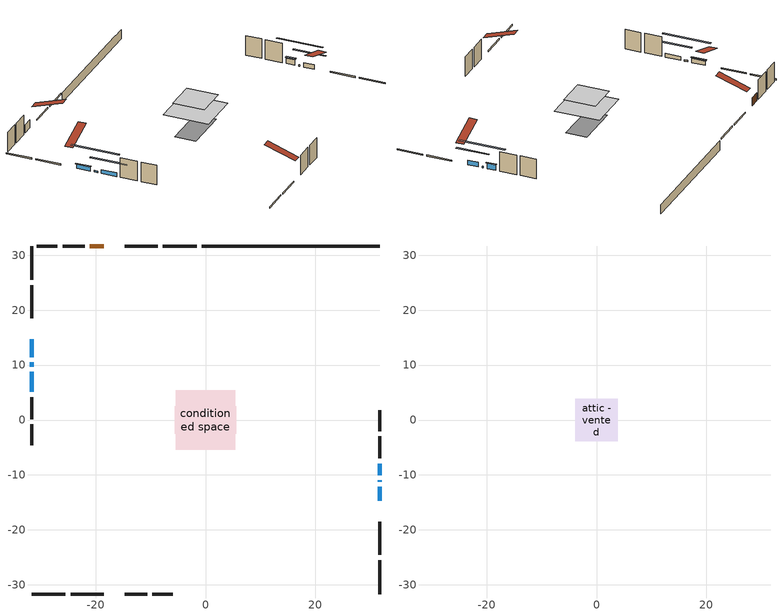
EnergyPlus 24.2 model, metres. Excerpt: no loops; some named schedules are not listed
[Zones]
conditioned space
 floor adiabatic (AdiabaticFloorConstruction): -5.41,-5.41 -5.41,5.41 5.41,5.41 5.41,-5.41 z3.54
 floor foundation (Slab1 construction): -5.56,-2.51 -5.56,2.51 5.56,2.51 5.56,-2.51 z-1.19
 wall outside (RimJoist1 construction): -1.57,31.67 -7.74,31.67 / -31.67,-31.67 -25.5,-31.67 / -31.67,31.67 -31.67,25.5 / 31.67,-31.67 31.67,-25.5 z1.1:1.4
 wall outside (RimJoist2 construction): -8.67,31.67 -14.73,31.67 / -24.57,-31.67 -18.51,-31.67 / -31.67,24.57 -31.67,18.51 / 31.67,-24.57 31.67,-18.51 z1.1:1.4
 wall outside (AdiabaticWallConstruction 1): -18.55,31.67 -21.04,31.67 z1.1:3.13
 wall outside (AdiabaticWallConstruction): 31.67,-14.69 31.67,-12.15 z1.1:2.2; -31.67,14.69 -31.67,11.44 z1.1:2.16; 31.67,-11.23 31.67,-10.94 / -31.67,10.51 -31.67,9.68 z1.1:1.46; -31.67,8.75 -31.67,5.11 z1.1:2.05; 31.67,-10.02 31.67,-7.94 z1.1:2.45
 wall outside (Wall1 construction): -21.97,31.67 -26.01,31.67 / -14.69,-31.67 -10.65,-31.67 / -31.67,4.18 -31.67,0.14 / 31.67,-7.01 31.67,-2.96 z1.1:5.98
 wall outside (Wall2 construction): -26.94,31.67 -30.74,31.67 / -9.72,-31.67 -5.92,-31.67 / -31.67,-0.79 -31.67,-4.59 / 31.67,-2.03 31.67,1.76 z1.1:5.98
 wall foundation (FoundationWall1 construction): -0.64,31.67,-1.19 -0.64,31.67,1.1 28.44,31.67,1.1 28.44,31.67,0.98 31.67,31.67,0.98 31.67,31.67,-1.19
 window (WindowConstruction): 31.67,-14.69 31.67,-12.15 z1.1:2.2
 window (WindowConstruction 3): -31.67,14.69 -31.67,11.44 z1.1:2.16
 window (WindowConstruction 4): 31.67,-11.22 31.67,-10.94 z1.1:1.46
 window (WindowConstruction 5): -31.67,10.51 -31.67,9.68 z1.1:1.46
 window (WindowConstruction 1): -31.67,8.75 -31.67,5.11 z1.1:2.05
 window (WindowConstruction 2): 31.67,-10.02 31.67,-7.94 z1.1:2.45
 door (Door): -18.55,31.67 -21.04,31.67 z1.1:3.13
 ceiling adiabatic (AdiabaticFloorConstruction): 5.41,-5.41 5.41,5.41 -5.41,5.41 -5.41,-5.41 z3.54
attic - vented
 floor to conditioned space (Floor1 construction Reversed): -3.82,-3.82 -3.82,3.82 3.82,3.82 3.82,-3.82 z5.98
 roof outside (Roof1 construction): -17.62,31.67,5.98 -17.62,24.22,8.46 -15.66,24.22,8.46 -15.66,31.67,5.98; -15.62,-31.67,5.98 -15.62,-24.22,8.46 -17.58,-24.22,8.46 -17.58,-31.67,5.98; -31.67,15.62,5.98 -24.22,15.62,8.46 -24.22,17.58,8.46 -31.67,17.58,5.98; 31.67,-15.62,5.98 24.22,-15.62,8.46 24.22,-17.58,8.46 31.67,-17.58,5.98
shading: 31.67,-9.51 31.67,-17.33 32.08,-17.33 32.08,-9.51 z4.84; -31.67,11.24 -31.67,14.89 -32.08,14.89 -32.08,11.24 z2.36; 31.67,-5.57 31.67,-16.6 32.08,-16.6 32.08,-5.57 z6.84; -31.67,4.3 -31.67,15.89 -32.08,15.89 -32.08,4.3 z6.84; -31.67,2.47 -31.67,11.39 -32.08,11.39 -32.08,2.47 z4.69; 31.67,-7.74 31.67,-10.22 32.08,-10.22 32.08,-7.74 z2.65
[Building]
Building 1: Terrain=Suburbs
[Site:Location]
Toronto Intl AP_ON: Latitude {deg}=43.68; Longitude {deg}=-79.63; Time Zone {hr}=-5; Elevation {m}=173; Keep Site Location Information=Yes
[Site:GroundTemperature:Shallow]
4.59119, 2.66285, 2.50842, 3.42352, 7.09712, 10.7536, 13.9236, 15.9317, 16.1023, 14.4691, 11.3799, 7.83558
[Site:WaterMainsTemperature]
Calculation Method=Schedule; Temperature Schedule=mains temperature schedule
[Material] Roughness=Rough; Thermal Absorptance=0.9
Name | Thickness {m} | Conductivity {W/m-K} | Density {kg/m3} | Specific Heat {J/kg-K} | Solar Absorptance | Visible Absorptance
asphalt or fiberglass shingles | 0.00635 | 0.162714 | 1121.4 | 1465.45 | 0.4 | 0.4
ceiling loosefill ins | 0.169333 | 0.0480833 | 16.02 | 1046.75 | 0.7 | 0.7
ceiling stud and cavity | 0.1397 | 0.144249 | 65.682 | 1177.47 | 0.7 | 0.7
concrete 4.0 in. | 0.1016 | 1.803125 | 2242.8 | 837.4 | 0.7 | 0.7
concrete 8.0 in. | 0.2032 | 1.803125 | 2242.8 | 837.4 | 0.7 | 0.7
door material | 0.04445 | 0.053851 | 512.64 | 1214.23 | 0.7 | 0.7
exterior vertical ins | 0.0454343 | 0.029427 | 32.04 | 1214.23 | 0.7 | 0.7
floor covering | 0.0127 | 0.0433444 | 54.468 | 1339.84 | 0.6 | 0.6
floor rigid ins; wall rigid ins 1 | 0.512978 | 0.029427 | 32.04 | 1214.23 | 0.7 | 0.7
floor stud and cavity | 0.1397 | 1.75129 | 37.0049 | 1207.88 | 0.7 | 0.7
furniture material conditioned space 1 | 0.1524 | 0.115458 | 640.8 | 1214.23 | 0.6 | 0.6
gypsum board | 0.0127 | 0.160291 | 801 | 837.4 | 0.6 | 0.6
gypsum board 1 | 0.0127 | 0.160291 | 801 | 837.4 | 0.7 | 0.7
osb sheathing 0.5 in. | 0.0127 | 0.115458 | 512.64 | 1214.23 | 0.7 | 0.7
osb sheathing 0.75 in. | 0.01905 | 0.115458 | 512.64 | 1214.23 | 0.7 | 0.7
osb sheathing 2.0 in. | 0.0508 | 0.115458 | 512.64 | 1214.23 | 0.7 | 0.7
rim joist rigid ins; wall rigid ins | 0.051816 | 0.029427 | 32.04 | 1214.23 | 0.7 | 0.7
rim joist stud and cavity | 0.0508 | 0.0406006 | 125.044 | 1163.47 | 0.6 | 0.6
rim joist stud and cavity 1 | 0.0508 | 0.034693 | 125.044 | 1163.47 | 0.6 | 0.6
wall stud and cavity | 0.1397 | 0.157107 | 139.0536 | 1170.24 | 0.7 | 0.7
wall stud and cavity 1 | 0.1397 | 0.211572 | 139.0536 | 1170.24 | 0.7 | 0.7
wall stud and cavity 2 | 0.0889 | 0.380278 | 52.3479 | 1209.89 | 0.7 | 0.7
wall stud and cavity 3 | 0.0889 | 0.391764 | 83.0341 | 1211.67 | 0.7 | 0.7
wood siding | 0.0254 | 0.102417 | 544.68 | 1172.36 | 0.4 | 0.4
wood siding 1; wood siding 2; wood siding 3 | 0.0254 | 0.102417 | 544.68 | 1172.36 | 0.7 | 0.7
[WindowMaterial:SimpleGlazingSystem]
Name | U-Factor {W/m2-K} | Solar Heat Gain Coefficient
WindowMaterial | 2.94518 | 0.64
WindowMaterial 1 | 2.96278 | 0.62
WindowMaterial 2 | 2.9236 | 0.66
WindowMaterial 3 | 2.949721 | 0.64
WindowMaterial 4 | 3.07407 | 0.43
[Construction]
AdiabaticFloorConstruction: floor stud and cavity, floor rigid ins, osb sheathing 0.75 in., floor covering
AdiabaticWallConstruction: wood siding 2, wall rigid ins 1, wall stud and cavity 2, gypsum board
AdiabaticWallConstruction 1: wood siding 3, wall rigid ins 1, wall stud and cavity 2, gypsum board
Door: door material
Floor1 construction Reversed: gypsum board, ceiling stud and cavity, ceiling loosefill ins
FoundationWall1 construction: concrete 8.0 in., gypsum board 1
furniture construction conditioned space 1: furniture material conditioned space 1
PartitionWallConstruction: gypsum board, wall stud and cavity 3, gypsum board
RimJoist1 construction: wood siding 1, rim joist rigid ins, osb sheathing 2.0 in., rim joist stud and cavity
RimJoist2 construction: wood siding 1, rim joist rigid ins, osb sheathing 2.0 in., rim joist stud and cavity 1
Roof1 construction: asphalt or fiberglass shingles
Slab1 construction: concrete 4.0 in.
Wall1 construction: wood siding, wall rigid ins, osb sheathing 0.5 in., wall stud and cavity, gypsum board
Wall2 construction: wood siding, wall rigid ins, osb sheathing 0.5 in., wall stud and cavity 1, gypsum board
WindowConstruction: WindowMaterial
WindowConstruction 1: WindowMaterial 1
WindowConstruction 2: WindowMaterial 2
WindowConstruction 3: WindowMaterial 3
WindowConstruction 4; WindowConstruction 5: WindowMaterial 4
[Zone] Multiplier=1; Part of Total Floor Area=Yes
Name | Volume {m3}
attic - vented | 23.5579
conditioned space | 465.7
[Space]
Name | Zone | Volume {m3}
attic - vented 1 | attic - vented | 23.5579
conditioned space 1 | conditioned space | 465.7
[ZoneInfiltration:EffectiveLeakageArea]
infil attic - vented 1: Zone or Space=attic - vented 1; Schedule=Always On Discrete; Effective Air Leakage Area {cm2}=2419.03; Stack Coefficient=0.00017262; Wind Coefficient=8.877e-06
[ZoneMixing]
whole house fan mix: Zone or Space=attic - vented; Schedule=Always On Continuous; Design Flow Rate Calculation Method=Flow/Zone; Design Flow Rate {m3/s}=0; Source Zone or Space=conditioned space
[SurfaceProperty:ExposedFoundationPerimeter]
Slab1: Exposed Perimeter Calculation Method=TotalExposedPerimeter; Total Exposed Perimeter {m}=32.31
[InternalMass] Zone or ZoneList=conditioned space; Space or SpaceList=conditioned space 1
Name | Construction | Surface Area {m2}
furniture mass conditioned space 1 | furniture construction conditioned space 1 | 69.132
partition wall mass | PartitionWallConstruction | 172.83
[Lights]
interior lighting: Zone or ZoneList or Space or SpaceList=conditioned space 1; Schedule=interior lighting schedule; Design Level Calculation Method=LightingLevel; Lighting Level {W}=343.2; Return Air Fraction=0; Fraction Radiant=0.6; Fraction Visible=0.2; Fraction Replaceable=1
[People]
occupants: Zone or ZoneList or Space or SpaceList=conditioned space 1; Number of People Schedule=occupants schedule; Number of People Calculation Method=People; Number of People=3; Fraction Radiant=0.314171; Sensible Heat Fraction=0.56303; Activity Level Schedule=occupants activity schedule; Carbon Dioxide Generation Rate {m3/s-W}=0; Enable ASHRAE 55 Comfort Warnings=No; Mean Radiant Temperature Calculation Type=EnclosureAveraged
[ElectricEquipment] Zone or ZoneList or Space or SpaceList=conditioned space 1; Design Level Calculation Method=EquipmentLevel
Name | Schedule | Design Level {W} | Fraction Latent | Fraction Radiant | Fraction Lost
clothes dryer | clothes dryer schedule | 140.772 | 0.015 | 0.081 | 0.85
clothes washer | clothes washer schedule | 32.1985 | 0.03 | 0.162 | 0.7
cooking range | cooking range schedule | 215.147 | 0.08 | 0.432 | 0.2
dishwasher | dishwasher schedule | 66.8632 | 0.3 | 0.18 | 0.4
fridge | fridge schedule | 72.9452 | 0 | 0.6 | 0
mech vent bath fan 0 | mech vent bath fan 0 schedule | 50.2 | 0 | 0 | 1
mech vent bath fan 1 | mech vent bath fan 1 schedule | 50.2 | 0 | 0 | 1
mech vent bath fan 2 | mech vent bath fan 2 schedule | 50.2 | 0 | 0 | 1
mech vent house fan | mech vent house fan schedule | 0 | 0 | 0 | 1
mech vent house fan cfis | mech vent house fan cfis schedule | 0 | 0 | 0 | 0
mech vent range fan 0 | mech vent range fan 0 schedule | 57 | 0 | 0 | 1
misc plug loads | misc plug loads schedule | 494.7 | 0.045 | 0.513 | 0.1
whole house fan | Always On Discrete | 0 | 0 | 0 | 1
[OtherEquipment] Zone or ZoneList or Space or SpaceList=conditioned space 1; Design Level Calculation Method=EquipmentLevel
Name | Fuel Type | Schedule | Design Level {W} | Fraction Latent | Fraction Radiant | Fraction Lost
clothes dryer 1 | Electricity | clothes dryer schedule | 0 | 0.015 | 0.081 | 0.85
cooking range 1 | Electricity | cooking range schedule | 0 | 0.08 | 0.432 | 0.2
general water use latent | None | general water use schedule | 62.594 | 1 | 0 | 0
general water use sensible | None | general water use schedule | -61.6891 | 0 | 0.6 | 0
mech vent house fan latent load | None | Always On Discrete | 0 | 1 | 0 | 0
mech vent house fan sensible load | None | Always On Discrete | 0 | 0 | 0 | 0
water heater energy adjustment1 | NaturalGas | Always On Discrete | 0.01 | 0 | 0 | 1
[ZoneInfiltration:DesignFlowRate] Zone or ZoneList or Space or SpaceList=conditioned space 1; Schedule=Always On Discrete; Design Flow Rate Calculation Method=Flow/Zone; Design Flow Rate {m3/s}=0
infil flow; natural vent flow; whole house fan flow
[AvailabilityManager:Scheduled]
central ac and furnace airloop Availability Manager: Schedule=Always On Discrete
[Foundation:Kiva]
Foundation Kiva 1: Initial Indoor Air Temperature {C}=18; Wall Height Above Grade {m}=1.09999; Wall Depth Below Slab {m}=0.2032; Custom Block Material Name 1=exterior vertical ins; Custom Block Depth 1 {m}=2.28999; Custom Block X Position 1 {m}=0.2159; Custom Block Z Position 1 {m}=0
[Foundation:Kiva:Settings]
Soil Conductivity {W/m-K}=0.849921; Soil Density {kg/m3}=1842.3; Soil Specific Heat {J/kg-K}=418.7; Ground Solar Absorptivity=0.9; Ground Thermal Absorptivity=0.9; Ground Surface Roughness {m}=0.03; Far-Field Width {m}=40; Deep-Ground Boundary Condition=ZeroFlux; Deep-Ground Depth {m}=40; Minimum Cell Dimension {m}=0.2; Maximum Cell Growth Coefficient=3; Simulation Timestep=Timestep
[Exterior:Lights]
exterior lighting: Schedule=exterior lighting schedule; Design Level {W}=75.6
[EnergyManagementSystem:GlobalVariable]
central_ac_and_furnace_airloop_Fan_RTF
infil_program_Qfan
infil_program_Qinf
natural_vent_program_Qnv
natural_vent_program_Qwhf
[EnergyManagementSystem:Sensor]
Name | Output:Variable or Output:Meter Index Key | Output:Variable or Output:Meter
airflow_gain | infil flow | Infiltration Sensible Heat Gain Energy
airflow_gain_1 | natural vent flow | Infiltration Sensible Heat Gain Energy
airflow_gain_2 | whole house fan flow | Infiltration Sensible Heat Gain Energy
airflow_loss | infil flow | Infiltration Sensible Heat Loss Energy
airflow_loss_1 | natural vent flow | Infiltration Sensible Heat Loss Energy
airflow_loss_2 | whole house fan flow | Infiltration Sensible Heat Loss Energy
clg_load_cond |  | Cooling:EnergyTransfer:Zone:CONDITIONED SPACE
clg_sp_s; clg_sp_s_1 | cooling setpoint | Schedule Value
clothes_dryer_exhaust_0_sch_s | clothes dryer exhaust 0 schedule | Schedule Value
cool_season | cooling season schedule | Schedule Value
htg_load_cond |  | Heating:EnergyTransfer:Zone:CONDITIONED SPACE
htg_sp_s; htg_sp_s_1 | heating setpoint | Schedule Value
ig_ee_conv | clothes dryer | Electric Equipment Convective Heating Energy
ig_ee_conv_2 | cooking range | Electric Equipment Convective Heating Energy
ig_ee_conv_4 | fridge | Electric Equipment Convective Heating Energy
ig_ee_conv_5 | misc plug loads | Electric Equipment Convective Heating Energy
ig_ee_conv_6 | whole house fan | Electric Equipment Convective Heating Energy
ig_ee_rad | clothes dryer | Electric Equipment Radiant Heating Energy
ig_ee_rad_2 | cooking range | Electric Equipment Radiant Heating Energy
ig_ee_rad_4 | fridge | Electric Equipment Radiant Heating Energy
ig_ee_rad_5 | misc plug loads | Electric Equipment Radiant Heating Energy
ig_ee_rad_6 | whole house fan | Electric Equipment Radiant Heating Energy
ig_lgt_conv | interior lighting | Lights Convective Heating Energy
ig_lgt_rad | interior lighting | Lights Radiant Heating Energy
ig_lgt_vis | interior lighting | Lights Visible Radiation Heating Energy
ig_oe_conv | clothes dryer 1 | Other Equipment Convective Heating Energy
ig_oe_conv_1 | cooking range 1 | Other Equipment Convective Heating Energy
ig_oe_conv_2 | general water use latent | Other Equipment Convective Heating Energy
ig_oe_conv_3 | general water use sensible | Other Equipment Convective Heating Energy
ig_oe_conv_4 | water heater energy adjustment1 | Other Equipment Convective Heating Energy
ig_oe_rad | clothes dryer 1 | Other Equipment Radiant Heating Energy
ig_oe_rad_1 | cooking range 1 | Other Equipment Radiant Heating Energy
ig_oe_rad_2 | general water use latent | Other Equipment Radiant Heating Energy
ig_oe_rad_3 | general water use sensible | Other Equipment Radiant Heating Energy
ig_oe_rad_4 | water heater energy adjustment1 | Other Equipment Radiant Heating Energy
ig_ppl_conv | occupants | People Convective Heating Energy
ig_ppl_rad | occupants | People Radiant Heating Energy
im_conv | furniture mass conditioned space 1 | Surface Inside Face Convection Heat Gain Energy
im_conv_1 | partition wall mass | Surface Inside Face Convection Heat Gain Energy
im_ig | furniture mass conditioned space 1 | Surface Inside Face Internal Gains Radiation Heat Gain Energy
im_ig_1 | partition wall mass | Surface Inside Face Internal Gains Radiation Heat Gain Energy
im_lgt | furniture mass conditioned space 1 | Surface Inside Face Lights Radiation Heat Gain Energy
im_lgt_1 | partition wall mass | Surface Inside Face Lights Radiation Heat Gain Energy
im_sol | furniture mass conditioned space 1 | Surface Inside Face Solar Radiation Heat Gain Energy
im_sol_1 | partition wall mass | Surface Inside Face Solar Radiation Heat Gain Energy
im_surf | furniture mass conditioned space 1 | Surface Inside Face Net Surface Thermal Radiation Heat Gain Energy
im_surf_1 | partition wall mass | Surface Inside Face Net Surface Thermal Radiation Heat Gain Energy
mech_vent_bath_fan_0_sch_s | mech vent bath fan 0 schedule | Schedule Value
mech_vent_bath_fan_1_sch_s | mech vent bath fan 1 schedule | Schedule Value
mech_vent_bath_fan_2_sch_s | mech vent bath fan 2 schedule | Schedule Value
mech_vent_range_fan_0_sch_s | mech vent range fan 0 schedule | Schedule Value
mv_conv | mech vent bath fan 0 | Electric Equipment Convective Heating Energy
mv_conv_1 | mech vent bath fan 1 | Electric Equipment Convective Heating Energy
mv_conv_2 | mech vent bath fan 2 | Electric Equipment Convective Heating Energy
mv_conv_3 | mech vent house fan | Electric Equipment Convective Heating Energy
mv_conv_4 | mech vent house fan cfis | Electric Equipment Convective Heating Energy
mv_conv_5 | mech vent range fan 0 | Electric Equipment Convective Heating Energy
mv_conv_6 | mech vent house fan latent load | Other Equipment Convective Heating Energy
mv_conv_7 | mech vent house fan sensible load | Other Equipment Convective Heating Energy
mv_rad | mech vent bath fan 0 | Electric Equipment Radiant Heating Energy
mv_rad_1 | mech vent bath fan 1 | Electric Equipment Radiant Heating Energy
mv_rad_2 | mech vent bath fan 2 | Electric Equipment Radiant Heating Energy
mv_rad_3 | mech vent house fan | Electric Equipment Radiant Heating Energy
mv_rad_4 | mech vent house fan cfis | Electric Equipment Radiant Heating Energy
mv_rad_5 | mech vent range fan 0 | Electric Equipment Radiant Heating Energy
mv_rad_6 | mech vent house fan latent load | Other Equipment Radiant Heating Energy
mv_rad_7 | mech vent house fan sensible load | Other Equipment Radiant Heating Energy
natural_vent_s | natural vent schedule | Schedule Value
out_pb_s |  | Site Outdoor Air Barometric Pressure
out_wt_s |  | Site Outdoor Air Humidity Ratio
site_vw_s |  | Site Wind Speed
ss_back_out | Window1 | Surface Window Shortwave from Zone Back Out Window Heat Transfer Rate
ss_back_out_1 | Window11 | Surface Window Shortwave from Zone Back Out Window Heat Transfer Rate
ss_back_out_2 | Window15 | Surface Window Shortwave from Zone Back Out Window Heat Transfer Rate
ss_back_out_3 | Window16 | Surface Window Shortwave from Zone Back Out Window Heat Transfer Rate
ss_back_out_4 | Window4 | Surface Window Shortwave from Zone Back Out Window Heat Transfer Rate
ss_back_out_5 | Window9 | Surface Window Shortwave from Zone Back Out Window Heat Transfer Rate
ss_conv | Door1 | Surface Inside Face Convection Heat Gain Energy
ss_conv_1 | Window1 | Surface Inside Face Convection Heat Gain Energy
ss_conv_2 | Window11 | Surface Inside Face Convection Heat Gain Energy
ss_conv_3 | Window15 | Surface Inside Face Convection Heat Gain Energy
ss_conv_4 | Window16 | Surface Inside Face Convection Heat Gain Energy
ss_conv_5 | Window4 | Surface Inside Face Convection Heat Gain Energy
ss_conv_6 | Window9 | Surface Inside Face Convection Heat Gain Energy
ss_ig | Door1 | Surface Inside Face Internal Gains Radiation Heat Gain Energy
ss_ig_1 | Window1 | Surface Inside Face Internal Gains Radiation Heat Gain Energy
ss_ig_2 | Window11 | Surface Inside Face Internal Gains Radiation Heat Gain Energy
ss_ig_3 | Window15 | Surface Inside Face Internal Gains Radiation Heat Gain Energy
ss_ig_4 | Window16 | Surface Inside Face Internal Gains Radiation Heat Gain Energy
ss_ig_5 | Window4 | Surface Inside Face Internal Gains Radiation Heat Gain Energy
ss_ig_6 | Window9 | Surface Inside Face Internal Gains Radiation Heat Gain Energy
ss_lgt | Door1 | Surface Inside Face Lights Radiation Heat Gain Energy
ss_sol | Door1 | Surface Inside Face Solar Radiation Heat Gain Energy
ss_surf | Door1 | Surface Inside Face Net Surface Thermal Radiation Heat Gain Energy
ss_surf_1 | Window1 | Surface Inside Face Net Surface Thermal Radiation Heat Gain Energy
ss_surf_2 | Window11 | Surface Inside Face Net Surface Thermal Radiation Heat Gain Energy
ss_surf_3 | Window15 | Surface Inside Face Net Surface Thermal Radiation Heat Gain Energy
ss_surf_4 | Window16 | Surface Inside Face Net Surface Thermal Radiation Heat Gain Energy
ss_surf_5 | Window4 | Surface Inside Face Net Surface Thermal Radiation Heat Gain Energy
ss_surf_6 | Window9 | Surface Inside Face Net Surface Thermal Radiation Heat Gain Energy
ss_trans_in | Window1 | Surface Window Transmitted Solar Radiation Rate
ss_trans_in_1 | Window11 | Surface Window Transmitted Solar Radiation Rate
ss_trans_in_2 | Window15 | Surface Window Transmitted Solar Radiation Rate
ss_trans_in_3 | Window16 | Surface Window Transmitted Solar Radiation Rate
ss_trans_in_4 | Window4 | Surface Window Transmitted Solar Radiation Rate
ss_trans_in_5 | Window9 | Surface Window Transmitted Solar Radiation Rate
ss_trans_out | Window1 | Surface Inside Face Initial Transmitted Diffuse Transmitted Out Window Solar Radiation Rate
ss_trans_out_1 | Window11 | Surface Inside Face Initial Transmitted Diffuse Transmitted Out Window Solar Radiation Rate
ss_trans_out_2 | Window15 | Surface Inside Face Initial Transmitted Diffuse Transmitted Out Window Solar Radiation Rate
ss_trans_out_3 | Window16 | Surface Inside Face Initial Transmitted Diffuse Transmitted Out Window Solar Radiation Rate
ss_trans_out_4 | Window4 | Surface Inside Face Initial Transmitted Diffuse Transmitted Out Window Solar Radiation Rate
ss_trans_out_5 | Window9 | Surface Inside Face Initial Transmitted Diffuse Transmitted Out Window Solar Radiation Rate
s_conv | Floor1 | Surface Inside Face Convection Heat Gain Energy
s_conv_1 | FoundationWall1 | Surface Inside Face Convection Heat Gain Energy
s_conv_10 | RimJoist2:270 | Surface Inside Face Convection Heat Gain Energy
s_conv_11 | RimJoist2:90 | Surface Inside Face Convection Heat Gain Energy
s_conv_12 | Slab1 | Surface Inside Face Convection Heat Gain Energy
s_conv_13 | Wall1:0 | Surface Inside Face Convection Heat Gain Energy
s_conv_14 | Wall1:180 | Surface Inside Face Convection Heat Gain Energy
s_conv_15 | Wall1:270 | Surface Inside Face Convection Heat Gain Energy
s_conv_16 | Wall1:90 | Surface Inside Face Convection Heat Gain Energy
s_conv_17 | Wall2:0 | Surface Inside Face Convection Heat Gain Energy
s_conv_18 | Wall2:180 | Surface Inside Face Convection Heat Gain Energy
s_conv_19 | Wall2:270 | Surface Inside Face Convection Heat Gain Energy
s_conv_2 | inferred conditioned ceiling | Surface Inside Face Convection Heat Gain Energy
s_conv_20 | Wall2:90 | Surface Inside Face Convection Heat Gain Energy
s_conv_3 | inferred conditioned floor | Surface Inside Face Convection Heat Gain Energy
s_conv_4 | RimJoist1:0 | Surface Inside Face Convection Heat Gain Energy
s_conv_5 | RimJoist1:180 | Surface Inside Face Convection Heat Gain Energy
s_conv_6 | RimJoist1:270 | Surface Inside Face Convection Heat Gain Energy
s_conv_7 | RimJoist1:90 | Surface Inside Face Convection Heat Gain Energy
s_conv_8 | RimJoist2:0 | Surface Inside Face Convection Heat Gain Energy
s_conv_9 | RimJoist2:180 | Surface Inside Face Convection Heat Gain Energy
s_ig | Floor1 | Surface Inside Face Internal Gains Radiation Heat Gain Energy
s_ig_1 | FoundationWall1 | Surface Inside Face Internal Gains Radiation Heat Gain Energy
s_ig_10 | RimJoist2:270 | Surface Inside Face Internal Gains Radiation Heat Gain Energy
s_ig_11 | RimJoist2:90 | Surface Inside Face Internal Gains Radiation Heat Gain Energy
s_ig_12 | Slab1 | Surface Inside Face Internal Gains Radiation Heat Gain Energy
s_ig_13 | Wall1:0 | Surface Inside Face Internal Gains Radiation Heat Gain Energy
s_ig_14 | Wall1:180 | Surface Inside Face Internal Gains Radiation Heat Gain Energy
s_ig_15 | Wall1:270 | Surface Inside Face Internal Gains Radiation Heat Gain Energy
s_ig_16 | Wall1:90 | Surface Inside Face Internal Gains Radiation Heat Gain Energy
s_ig_17 | Wall2:0 | Surface Inside Face Internal Gains Radiation Heat Gain Energy
s_ig_18 | Wall2:180 | Surface Inside Face Internal Gains Radiation Heat Gain Energy
s_ig_19 | Wall2:270 | Surface Inside Face Internal Gains Radiation Heat Gain Energy
s_ig_2 | inferred conditioned ceiling | Surface Inside Face Internal Gains Radiation Heat Gain Energy
s_ig_20 | Wall2:90 | Surface Inside Face Internal Gains Radiation Heat Gain Energy
s_ig_3 | inferred conditioned floor | Surface Inside Face Internal Gains Radiation Heat Gain Energy
s_ig_4 | RimJoist1:0 | Surface Inside Face Internal Gains Radiation Heat Gain Energy
s_ig_5 | RimJoist1:180 | Surface Inside Face Internal Gains Radiation Heat Gain Energy
s_ig_6 | RimJoist1:270 | Surface Inside Face Internal Gains Radiation Heat Gain Energy
s_ig_7 | RimJoist1:90 | Surface Inside Face Internal Gains Radiation Heat Gain Energy
s_ig_8 | RimJoist2:0 | Surface Inside Face Internal Gains Radiation Heat Gain Energy
s_ig_9 | RimJoist2:180 | Surface Inside Face Internal Gains Radiation Heat Gain Energy
s_lgt | Floor1 | Surface Inside Face Lights Radiation Heat Gain Energy
s_lgt_1 | FoundationWall1 | Surface Inside Face Lights Radiation Heat Gain Energy
s_lgt_10 | RimJoist2:270 | Surface Inside Face Lights Radiation Heat Gain Energy
s_lgt_11 | RimJoist2:90 | Surface Inside Face Lights Radiation Heat Gain Energy
s_lgt_12 | Slab1 | Surface Inside Face Lights Radiation Heat Gain Energy
s_lgt_13 | Wall1:0 | Surface Inside Face Lights Radiation Heat Gain Energy
s_lgt_14 | Wall1:180 | Surface Inside Face Lights Radiation Heat Gain Energy
s_lgt_15 | Wall1:270 | Surface Inside Face Lights Radiation Heat Gain Energy
s_lgt_16 | Wall1:90 | Surface Inside Face Lights Radiation Heat Gain Energy
s_lgt_17 | Wall2:0 | Surface Inside Face Lights Radiation Heat Gain Energy
s_lgt_18 | Wall2:180 | Surface Inside Face Lights Radiation Heat Gain Energy
s_lgt_19 | Wall2:270 | Surface Inside Face Lights Radiation Heat Gain Energy
s_lgt_2 | inferred conditioned ceiling | Surface Inside Face Lights Radiation Heat Gain Energy
s_lgt_20 | Wall2:90 | Surface Inside Face Lights Radiation Heat Gain Energy
s_lgt_3 | inferred conditioned floor | Surface Inside Face Lights Radiation Heat Gain Energy
s_lgt_4 | RimJoist1:0 | Surface Inside Face Lights Radiation Heat Gain Energy
